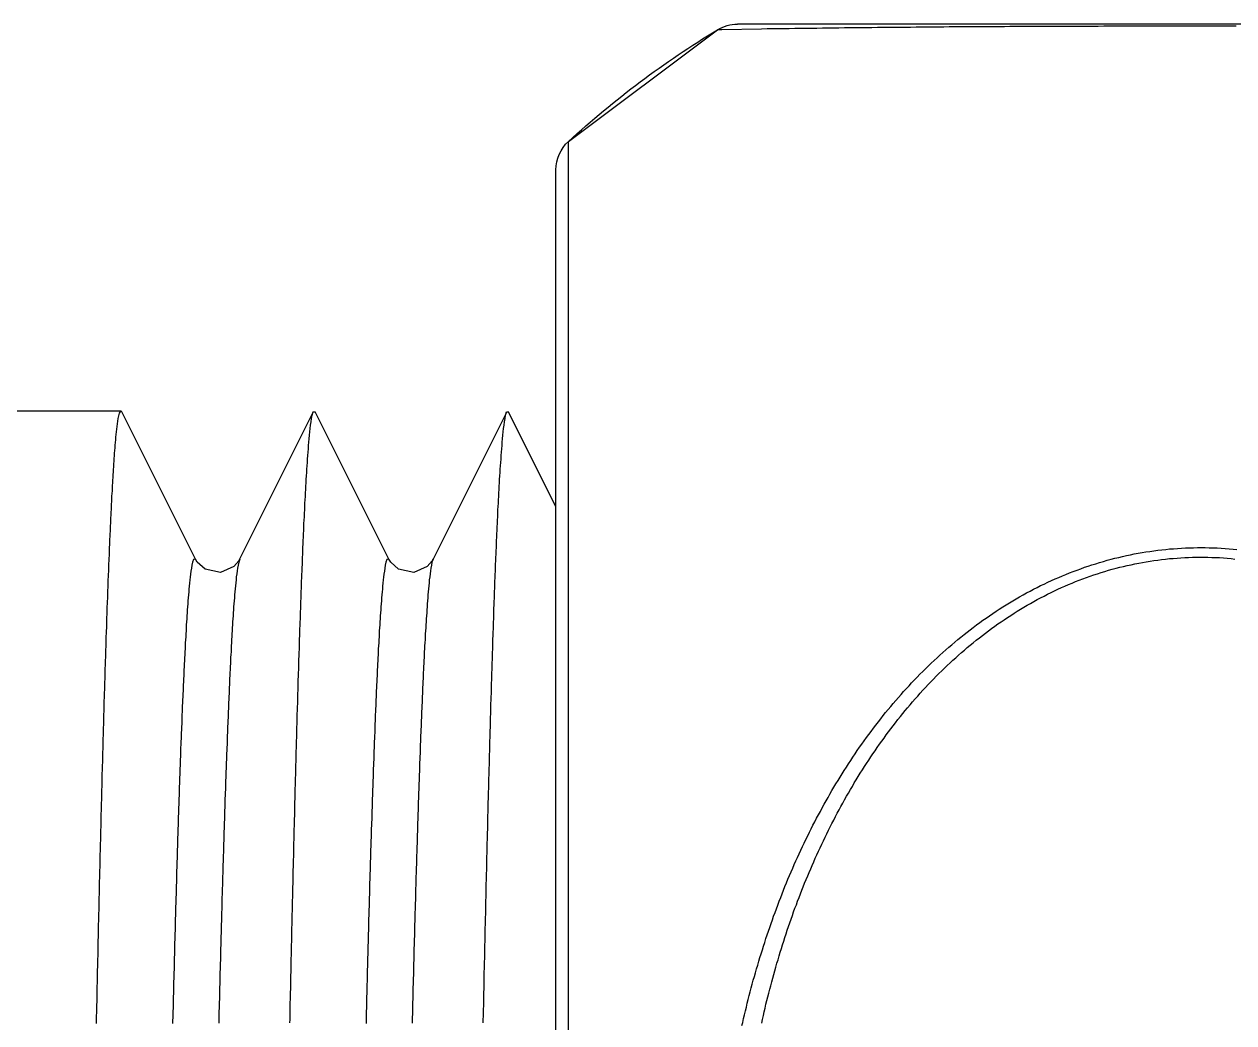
# Model space of a CAD drawing. Header units: millimetres. Extents: x 0 to 3800, y -67 to 2530.
# Drawn here: x 2282.29 to 2291.92, y 977.77 to 985.72 of the extents above; entities that cross this region are included whole.
import ezdxf

# ---------------------------------------------------------------- set-up
doc = ezdxf.new("R2010")
doc.units = ezdxf.units.MM
doc.layers.add('내부선 및 부속', color=4, linetype='Continuous')

msp = doc.modelspace()

# ---------------------------------------------------------------- linework, layer by layer
at = {"layer": '내부선 및 부속', "linetype": 'Continuous'}
for p, q in [((2288.1634, 985.6839), (2287.847, 985.6789)), ((2295.3453, 985.7226), (2287.9712, 985.7226)), ((2286.6252, 984.7893), (2287.8121, 985.6783)), ((2287.847, 985.6789), (2287.8121, 985.6783)), ((2286.6252, 947.6471), (2286.6252, 984.7893)), ((2286.5255, 947.874), (2286.5255, 984.5624)), ((2248.8794, 982.643), (2283.0609, 982.643)), ((2283.0609, 982.643), (2283.0682, 982.6357)), ((2283.655, 981.4625), (2283.0682, 982.6357)), ((2284.5934, 982.6357), (2284.0066, 981.4625)), ((2284.5934, 982.6357), (2284.608, 982.6357)), ((2285.1949, 981.4625), (2284.608, 982.6357)), ((2286.1332, 982.6357), (2285.5464, 981.4625)), ((2286.1332, 982.6357), (2286.1479, 982.6357)), ((2286.5255, 981.8807), (2286.1479, 982.6357))]:
    msp.add_line(p, q, dxfattribs=at)
at = {"layer": '내부선 및 부속', "linetype": 'Continuous', "flags": 128}
for points in [[(2287.8121, 985.6783, -0.136614), (2287.9712, 985.7226)], [(2286.6252, 984.7893, -0.049937), (2287.8121, 985.6783)], [(2286.5255, 984.5624, -0.21004), (2286.6252, 984.7893)]]:
    msp.add_lwpolyline(points, format="xyb", dxfattribs=at)
for points in [[(2291.942, 985.7065), (2291.898, 985.7065), (2291.854, 985.7065), (2291.81, 985.7065), (2291.767, 985.7065), (2291.723, 985.7065), (2291.679, 985.7065), (2291.635, 985.7065), (2291.591, 985.7065), (2291.547, 985.7065), (2291.503, 985.7065), (2291.459, 985.7065), (2291.415, 985.7065), (2291.371, 985.7065), (2291.327, 985.7065), (2291.283, 985.7065), (2291.239, 985.7065), (2291.195, 985.7065), (2291.151, 985.7065), (2291.107, 985.7065), (2291.063, 985.7065), (2291.02, 985.7065), (2290.976, 985.7065), (2290.932, 985.7065), (2290.888, 985.7065), (2290.844, 985.7055), (2290.8, 985.7055), (2290.756, 985.7055), (2290.756, 985.7055), (2290.712, 985.7055), (2290.668, 985.7055), (2290.624, 985.7055), (2290.58, 985.7055), (2290.536, 985.7045), (2290.492, 985.7045), (2290.448, 985.7045), (2290.404, 985.7045), (2290.36, 985.7045), (2290.316, 985.7045), (2290.273, 985.7035), (2290.229, 985.7035), (2290.185, 985.7035), (2290.141, 985.7035), (2290.097, 985.7025), (2290.053, 985.7025), (2290.009, 985.7025), (2289.965, 985.7025), (2289.921, 985.7015), (2289.877, 985.7015), (2289.833, 985.7015), (2289.789, 985.7015), (2289.745, 985.7005), (2289.701, 985.7005), (2289.657, 985.7005), (2289.613, 985.6995), (2289.569, 985.6995), (2289.526, 985.6995), (2289.482, 985.6985), (2289.438, 985.6985), (2289.394, 985.6985), (2289.35, 985.6975), (2289.306, 985.6975), (2289.262, 985.6965), (2289.218, 985.6965), (2289.174, 985.6965), (2289.13, 985.6955), (2289.086, 985.6955), (2289.042, 985.6945), (2288.998, 985.6945), (2288.954, 985.6935), (2288.91, 985.6935), (2288.866, 985.6925), (2288.823, 985.6925), (2288.779, 985.6915), (2288.735, 985.6915), (2288.691, 985.6905), (2288.647, 985.6905), (2288.603, 985.6895), (2288.559, 985.6895), (2288.515, 985.6885), (2288.471, 985.6885), (2288.427, 985.6875), (2288.383, 985.6865), (2288.339, 985.6865), (2288.295, 985.6855), (2288.251, 985.6855), (2288.207, 985.6845), (2288.163, 985.6835), (2288.163, 985.6835)], [(2282.867, 977.7665), (2282.868, 977.7875), (2282.868, 977.8095), (2282.868, 977.8305), (2282.869, 977.8525), (2282.869, 977.8735), (2282.87, 977.8955), (2282.87, 977.9165), (2282.871, 977.9375), (2282.871, 977.9595), (2282.872, 977.9805), (2282.872, 978.0025), (2282.873, 978.0235), (2282.873, 978.0445), (2282.873, 978.0665), (2282.874, 978.0875), (2282.874, 978.1095), (2282.875, 978.1305), (2282.875, 978.1525), (2282.876, 978.1735), (2282.876, 978.1945), (2282.877, 978.2165), (2282.877, 978.2375), (2282.878, 978.2595), (2282.878, 978.2805), (2282.879, 978.3025), (2282.879, 978.3235), (2282.88, 978.3445), (2282.88, 978.3665), (2282.88, 978.3875), (2282.881, 978.4095), (2282.881, 978.4305), (2282.882, 978.4525), (2282.882, 978.4735), (2282.883, 978.4945), (2282.883, 978.5165), (2282.884, 978.5375), (2282.884, 978.5595), (2282.885, 978.5805), (2282.885, 978.6015), (2282.886, 978.6235), (2282.886, 978.6445), (2282.887, 978.6665), (2282.887, 978.6875), (2282.888, 978.7095), (2282.888, 978.7305), (2282.889, 978.7515), (2282.889, 978.7735), (2282.89, 978.7945), (2282.89, 978.8165), (2282.891, 978.8375), (2282.891, 978.8595), (2282.892, 978.8805), (2282.892, 978.9015), (2282.893, 978.9235), (2282.893, 978.9445), (2282.894, 978.9665), (2282.894, 978.9875), (2282.895, 979.0085), (2282.895, 979.0305), (2282.896, 979.0515), (2282.896, 979.0735), (2282.896, 979.0735), (2282.897, 979.0945), (2282.897, 979.1165), (2282.898, 979.1375), (2282.898, 979.1585), (2282.899, 979.1805), (2282.899, 979.2015), (2282.9, 979.2235), (2282.9, 979.2445), (2282.901, 979.2665), (2282.901, 979.2875), (2282.902, 979.3085), (2282.903, 979.3305), (2282.903, 979.3515), (2282.904, 979.3735), (2282.904, 979.3945), (2282.905, 979.4165), (2282.905, 979.4375), (2282.906, 979.4585), (2282.906, 979.4805), (2282.907, 979.5015), (2282.907, 979.5235), (2282.908, 979.5445), (2282.908, 979.5655), (2282.909, 979.5875), (2282.91, 979.6085), (2282.91, 979.6305), (2282.911, 979.6515), (2282.911, 979.6735), (2282.912, 979.6945), (2282.912, 979.7155), (2282.913, 979.7375), (2282.913, 979.7585), (2282.914, 979.7805), (2282.915, 979.8015), (2282.915, 979.8235), (2282.916, 979.8445), (2282.916, 979.8655), (2282.917, 979.8875), (2282.917, 979.9085), (2282.918, 979.9305), (2282.919, 979.9515), (2282.919, 979.9725), (2282.92, 979.9945), (2282.92, 980.0155), (2282.921, 980.0375), (2282.922, 980.0585), (2282.922, 980.0805), (2282.923, 980.1015), (2282.923, 980.1225), (2282.924, 980.1445), (2282.925, 980.1655), (2282.925, 980.1875), (2282.926, 980.2085), (2282.926, 980.2305), (2282.927, 980.2515), (2282.928, 980.2725), (2282.928, 980.2945), (2282.929, 980.3155), (2282.929, 980.3375), (2282.93, 980.3585), (2282.931, 980.3795), (2282.931, 980.4015), (2282.932, 980.4225), (2282.933, 980.4445), (2282.933, 980.4655), (2282.934, 980.4875), (2282.935, 980.5085), (2282.935, 980.5295), (2282.936, 980.5515), (2282.937, 980.5725), (2282.937, 980.5945), (2282.938, 980.6155), (2282.939, 980.6365), (2282.939, 980.6585), (2282.94, 980.6795), (2282.941, 980.7015), (2282.941, 980.7225), (2282.942, 980.7445), (2282.943, 980.7655), (2282.943, 980.7865), (2282.944, 980.8085), (2282.945, 980.8295), (2282.945, 980.8515), (2282.946, 980.8725), (2282.947, 980.8935), (2282.948, 980.9155), (2282.948, 980.9365), (2282.949, 980.9585), (2282.95, 980.9795), (2282.95, 981.0015), (2282.951, 981.0225), (2282.952, 981.0435), (2282.953, 981.0655), (2282.953, 981.0865), (2282.954, 981.1085), (2282.955, 981.1295), (2282.956, 981.1505), (2282.956, 981.1725), (2282.957, 981.1935), (2282.958, 981.2155), (2282.958, 981.2155), (2282.959, 981.2365), (2282.96, 981.2585), (2282.96, 981.2795), (2282.961, 981.3005), (2282.962, 981.3225), (2282.963, 981.3435), (2282.964, 981.3655), (2282.964, 981.3865), (2282.965, 981.4075), (2282.966, 981.4295), (2282.967, 981.4505), (2282.968, 981.4725), (2282.969, 981.4935), (2282.97, 981.5145), (2282.97, 981.5365), (2282.971, 981.5575), (2282.972, 981.5795), (2282.973, 981.6005), (2282.974, 981.6225), (2282.975, 981.6435), (2282.976, 981.6645), (2282.977, 981.6865), (2282.978, 981.7075), (2282.979, 981.7295), (2282.98, 981.7505), (2282.981, 981.7715), (2282.982, 981.7935), (2282.983, 981.8145), (2282.984, 981.8365), (2282.985, 981.8575), (2282.986, 981.8785), (2282.987, 981.9005), (2282.988, 981.9215), (2282.989, 981.9435), (2282.99, 981.9645), (2282.991, 981.9855), (2282.993, 982.0075), (2282.994, 982.0285), (2282.995, 982.0505), (2282.996, 982.0715), (2282.997, 982.0925), (2282.999, 982.1145), (2283, 982.1355), (2283.001, 982.1575), (2283.003, 982.1785), (2283.004, 982.1995), (2283.005, 982.2215), (2283.007, 982.2425), (2283.008, 982.2635), (2283.01, 982.2855), (2283.011, 982.3065), (2283.013, 982.3285), (2283.015, 982.3495), (2283.016, 982.3705), (2283.018, 982.3925), (2283.02, 982.4135), (2283.022, 982.4345), (2283.024, 982.4565), (2283.026, 982.4775), (2283.028, 982.4985), (2283.031, 982.5205), (2283.034, 982.5415), (2283.037, 982.5625), (2283.04, 982.5835), (2283.044, 982.6045), (2283.05, 982.6255), (2283.061, 982.6425), (2283.061, 982.6425)], [(2284.407, 977.7705), (2284.408, 977.7975), (2284.408, 977.8245), (2284.409, 977.8525), (2284.409, 977.8795), (2284.41, 977.9065), (2284.41, 977.9335), (2284.411, 977.9605), (2284.412, 977.9875), (2284.412, 978.0145), (2284.413, 978.0415), (2284.413, 978.0685), (2284.414, 978.0955), (2284.414, 978.1225), (2284.415, 978.1495), (2284.416, 978.1765), (2284.416, 978.2035), (2284.417, 978.2305), (2284.417, 978.2575), (2284.418, 978.2845), (2284.419, 978.3115), (2284.419, 978.3395), (2284.42, 978.3665), (2284.42, 978.3935), (2284.421, 978.4205), (2284.422, 978.4475), (2284.422, 978.4745), (2284.423, 978.5015), (2284.423, 978.5285), (2284.424, 978.5555), (2284.425, 978.5825), (2284.425, 978.6095), (2284.426, 978.6365), (2284.427, 978.6635), (2284.427, 978.6905), (2284.428, 978.7175), (2284.428, 978.7445), (2284.429, 978.7715), (2284.43, 978.7985), (2284.43, 978.8255), (2284.431, 978.8525), (2284.432, 978.8805), (2284.432, 978.9075), (2284.433, 978.9345), (2284.433, 978.9615), (2284.434, 978.9885), (2284.435, 979.0155), (2284.435, 979.0425), (2284.436, 979.0695), (2284.437, 979.0965), (2284.437, 979.1235), (2284.438, 979.1505), (2284.439, 979.1775), (2284.439, 979.2045), (2284.44, 979.2315), (2284.441, 979.2585), (2284.441, 979.2855), (2284.442, 979.3125), (2284.443, 979.3395), (2284.443, 979.3665), (2284.444, 979.3945), (2284.445, 979.4215), (2284.445, 979.4485), (2284.446, 979.4755), (2284.447, 979.5025), (2284.447, 979.5295), (2284.448, 979.5565), (2284.449, 979.5835), (2284.449, 979.6105), (2284.45, 979.6375), (2284.451, 979.6645), (2284.452, 979.6915), (2284.452, 979.7185), (2284.453, 979.7455), (2284.453, 979.7455), (2284.454, 979.7725), (2284.454, 979.7995), (2284.455, 979.8265), (2284.456, 979.8535), (2284.457, 979.8805), (2284.457, 979.9075), (2284.458, 979.9355), (2284.459, 979.9625), (2284.459, 979.9895), (2284.46, 980.0165), (2284.461, 980.0435), (2284.462, 980.0705), (2284.462, 980.0975), (2284.463, 980.1245), (2284.464, 980.1515), (2284.465, 980.1785), (2284.466, 980.2055), (2284.466, 980.2325), (2284.467, 980.2595), (2284.468, 980.2865), (2284.469, 980.3135), (2284.469, 980.3405), (2284.47, 980.3675), (2284.471, 980.3945), (2284.472, 980.4215), (2284.473, 980.4485), (2284.473, 980.4755), (2284.474, 980.5035), (2284.475, 980.5305), (2284.476, 980.5575), (2284.477, 980.5845), (2284.478, 980.6115), (2284.478, 980.6385), (2284.479, 980.6655), (2284.48, 980.6925), (2284.481, 980.7195), (2284.482, 980.7465), (2284.483, 980.7735), (2284.484, 980.8005), (2284.484, 980.8275), (2284.485, 980.8545), (2284.486, 980.8815), (2284.487, 980.9085), (2284.488, 980.9355), (2284.489, 980.9625), (2284.49, 980.9895), (2284.491, 981.0165), (2284.492, 981.0435), (2284.493, 981.0705), (2284.494, 981.0985), (2284.495, 981.1255), (2284.496, 981.1525), (2284.497, 981.1795), (2284.497, 981.2065), (2284.498, 981.2335), (2284.499, 981.2605), (2284.5, 981.2875), (2284.501, 981.3145), (2284.503, 981.3415), (2284.504, 981.3685), (2284.505, 981.3955), (2284.506, 981.4225), (2284.507, 981.4495), (2284.508, 981.4765), (2284.509, 981.5035), (2284.51, 981.5305), (2284.511, 981.5575), (2284.512, 981.5845), (2284.513, 981.6115), (2284.515, 981.6385), (2284.516, 981.6655), (2284.517, 981.6925), (2284.518, 981.7195), (2284.519, 981.7465), (2284.521, 981.7735), (2284.522, 981.8005), (2284.523, 981.8285), (2284.525, 981.8555), (2284.526, 981.8825), (2284.527, 981.9095), (2284.529, 981.9365), (2284.53, 981.9635), (2284.531, 981.9905), (2284.533, 982.0175), (2284.534, 982.0445), (2284.536, 982.0715), (2284.537, 982.0985), (2284.539, 982.1255), (2284.541, 982.1525), (2284.542, 982.1795), (2284.544, 982.2065), (2284.546, 982.2335), (2284.548, 982.2605), (2284.55, 982.2875), (2284.552, 982.3145), (2284.554, 982.3415), (2284.556, 982.3685), (2284.558, 982.3955), (2284.56, 982.4225), (2284.563, 982.4495), (2284.563, 982.4495), (2284.566, 982.4765), (2284.569, 982.5025), (2284.572, 982.5295), (2284.576, 982.5565), (2284.58, 982.5835), (2284.585, 982.6105), (2284.593, 982.6355), (2284.593, 982.6355)], [(2285.947, 977.7705), (2285.947, 977.7975), (2285.948, 977.8255), (2285.949, 977.8525), (2285.949, 977.8795), (2285.95, 977.9065), (2285.95, 977.9335), (2285.951, 977.9605), (2285.951, 977.9875), (2285.952, 978.0145), (2285.953, 978.0415), (2285.953, 978.0685), (2285.954, 978.0955), (2285.954, 978.1225), (2285.955, 978.1495), (2285.955, 978.1765), (2285.956, 978.2035), (2285.957, 978.2305), (2285.957, 978.2575), (2285.958, 978.2845), (2285.958, 978.3115), (2285.959, 978.3395), (2285.96, 978.3665), (2285.96, 978.3935), (2285.961, 978.4205), (2285.961, 978.4475), (2285.962, 978.4745), (2285.963, 978.5015), (2285.963, 978.5285), (2285.964, 978.5555), (2285.964, 978.5825), (2285.965, 978.6095), (2285.966, 978.6365), (2285.966, 978.6635), (2285.967, 978.6905), (2285.968, 978.7175), (2285.968, 978.7445), (2285.969, 978.7715), (2285.969, 978.7985), (2285.97, 978.8255), (2285.971, 978.8525), (2285.971, 978.8805), (2285.972, 978.9075), (2285.973, 978.9345), (2285.973, 978.9615), (2285.974, 978.9885), (2285.975, 979.0155), (2285.975, 979.0425), (2285.976, 979.0695), (2285.976, 979.0965), (2285.977, 979.1235), (2285.978, 979.1505), (2285.978, 979.1775), (2285.979, 979.2045), (2285.98, 979.2315), (2285.98, 979.2585), (2285.981, 979.2855), (2285.982, 979.3125), (2285.982, 979.3395), (2285.983, 979.3665), (2285.984, 979.3945), (2285.984, 979.4215), (2285.985, 979.4485), (2285.986, 979.4755), (2285.986, 979.5025), (2285.987, 979.5295), (2285.988, 979.5565), (2285.989, 979.5835), (2285.989, 979.6105), (2285.99, 979.6375), (2285.991, 979.6645), (2285.991, 979.6915), (2285.992, 979.7185), (2285.993, 979.7455), (2285.993, 979.7455), (2285.993, 979.7725), (2285.994, 979.7995), (2285.995, 979.8265), (2285.996, 979.8535), (2285.996, 979.8805), (2285.997, 979.9075), (2285.998, 979.9355), (2285.999, 979.9625), (2285.999, 979.9895), (2286, 980.0165), (2286.001, 980.0435), (2286.002, 980.0705), (2286.002, 980.0975), (2286.003, 980.1245), (2286.004, 980.1515), (2286.005, 980.1785), (2286.005, 980.2055), (2286.006, 980.2325), (2286.007, 980.2595), (2286.008, 980.2865), (2286.008, 980.3135), (2286.009, 980.3405), (2286.01, 980.3675), (2286.011, 980.3945), (2286.012, 980.4215), (2286.012, 980.4485), (2286.013, 980.4755), (2286.014, 980.5035), (2286.015, 980.5305), (2286.016, 980.5575), (2286.017, 980.5845), (2286.017, 980.6115), (2286.018, 980.6385), (2286.019, 980.6655), (2286.02, 980.6925), (2286.021, 980.7195), (2286.022, 980.7465), (2286.023, 980.7735), (2286.023, 980.8005), (2286.024, 980.8275), (2286.025, 980.8545), (2286.026, 980.8815), (2286.027, 980.9085), (2286.028, 980.9355), (2286.029, 980.9625), (2286.03, 980.9895), (2286.031, 981.0165), (2286.032, 981.0435), (2286.032, 981.0705), (2286.033, 981.0985), (2286.034, 981.1255), (2286.035, 981.1525), (2286.036, 981.1795), (2286.037, 981.2065), (2286.038, 981.2335), (2286.039, 981.2605), (2286.04, 981.2875), (2286.041, 981.3145), (2286.042, 981.3415), (2286.043, 981.3685), (2286.044, 981.3955), (2286.045, 981.4225), (2286.047, 981.4495), (2286.048, 981.4765), (2286.049, 981.5035), (2286.05, 981.5305), (2286.051, 981.5575), (2286.052, 981.5845), (2286.053, 981.6115), (2286.054, 981.6385), (2286.056, 981.6655), (2286.057, 981.6925), (2286.058, 981.7195), (2286.059, 981.7465), (2286.06, 981.7735), (2286.062, 981.8005), (2286.063, 981.8285), (2286.064, 981.8555), (2286.066, 981.8825), (2286.067, 981.9095), (2286.068, 981.9365), (2286.07, 981.9635), (2286.071, 981.9905), (2286.073, 982.0175), (2286.074, 982.0445), (2286.076, 982.0715), (2286.077, 982.0985), (2286.079, 982.1255), (2286.081, 982.1525), (2286.082, 982.1795), (2286.084, 982.2065), (2286.086, 982.2335), (2286.088, 982.2605), (2286.09, 982.2875), (2286.091, 982.3145), (2286.094, 982.3415), (2286.096, 982.3685), (2286.098, 982.3955), (2286.1, 982.4225), (2286.103, 982.4495), (2286.103, 982.4495), (2286.106, 982.4765), (2286.109, 982.5025), (2286.112, 982.5295), (2286.116, 982.5565), (2286.12, 982.5835), (2286.125, 982.6105), (2286.133, 982.6355), (2286.133, 982.6355)], [(2288.013, 977.7745), (2288.02, 977.8055), (2288.027, 977.8355), (2288.034, 977.8665), (2288.042, 977.8965), (2288.049, 977.9275), (2288.057, 977.9575), (2288.065, 977.9885), (2288.073, 978.0185), (2288.081, 978.0495), (2288.089, 978.0795), (2288.097, 978.1105), (2288.106, 978.1405), (2288.114, 978.1705), (2288.123, 978.2015), (2288.132, 978.2315), (2288.141, 978.2615), (2288.15, 978.2915), (2288.159, 978.3215), (2288.169, 978.3525), (2288.178, 978.3825), (2288.188, 978.4125), (2288.198, 978.4425), (2288.208, 978.4725), (2288.218, 978.5025), (2288.228, 978.5315), (2288.238, 978.5615), (2288.249, 978.5915), (2288.259, 978.6215), (2288.27, 978.6505), (2288.281, 978.6805), (2288.292, 978.7095), (2288.303, 978.7395), (2288.315, 978.7685), (2288.326, 978.7985), (2288.338, 978.8275), (2288.349, 978.8565), (2288.361, 978.8865), (2288.373, 978.9155), (2288.386, 978.9445), (2288.398, 978.9735), (2288.411, 979.0025), (2288.423, 979.0315), (2288.436, 979.0605), (2288.449, 979.0885), (2288.462, 979.1175), (2288.475, 979.1465), (2288.489, 979.1745), (2288.502, 979.2035), (2288.516, 979.2315), (2288.53, 979.2595), (2288.544, 979.2885), (2288.558, 979.3165), (2288.572, 979.3445), (2288.586, 979.3725), (2288.601, 979.4005), (2288.616, 979.4285), (2288.631, 979.4555), (2288.646, 979.4835), (2288.661, 979.5115), (2288.676, 979.5385), (2288.692, 979.5665), (2288.707, 979.5935), (2288.723, 979.6205), (2288.739, 979.6475), (2288.755, 979.6745), (2288.772, 979.7015), (2288.788, 979.7285), (2288.805, 979.7555), (2288.821, 979.7815), (2288.838, 979.8085), (2288.855, 979.8345), (2288.873, 979.8615), (2288.89, 979.8875), (2288.908, 979.9135), (2288.925, 979.9395), (2288.943, 979.9655), (2288.961, 979.9905), (2288.98, 980.0165), (2288.998, 980.0425), (2289.017, 980.0675), (2289.035, 980.0925), (2289.054, 980.1175), (2289.073, 980.1425), (2289.093, 980.1675), (2289.112, 980.1925), (2289.132, 980.2175), (2289.151, 980.2415), (2289.171, 980.2665), (2289.191, 980.2905), (2289.212, 980.3145), (2289.232, 980.3385), (2289.253, 980.3625), (2289.274, 980.3855), (2289.294, 980.4095), (2289.316, 980.4325), (2289.337, 980.4555), (2289.358, 980.4785), (2289.38, 980.5015), (2289.402, 980.5245), (2289.424, 980.5465), (2289.424, 980.5465), (2289.446, 980.5695), (2289.468, 980.5915), (2289.491, 980.6135), (2289.514, 980.6355), (2289.537, 980.6565), (2289.56, 980.6785), (2289.583, 980.6995), (2289.606, 980.7205), (2289.63, 980.7415), (2289.653, 980.7625), (2289.677, 980.7825), (2289.701, 980.8035), (2289.726, 980.8235), (2289.75, 980.8435), (2289.775, 980.8635), (2289.799, 980.8825), (2289.824, 980.9015), (2289.849, 980.9205), (2289.875, 980.9395), (2289.9, 980.9585), (2289.926, 980.9765), (2289.952, 980.9945), (2289.977, 981.0125), (2290.004, 981.0305), (2290.03, 981.0485), (2290.056, 981.0655), (2290.083, 981.0825), (2290.11, 981.0995), (2290.137, 981.1155), (2290.164, 981.1315), (2290.191, 981.1475), (2290.218, 981.1635), (2290.246, 981.1785), (2290.273, 981.1945), (2290.301, 981.2095), (2290.329, 981.2235), (2290.357, 981.2385), (2290.385, 981.2525), (2290.414, 981.2655), (2290.442, 981.2795), (2290.471, 981.2925), (2290.5, 981.3055), (2290.529, 981.3185), (2290.558, 981.3305), (2290.587, 981.3425), (2290.616, 981.3545), (2290.645, 981.3655), (2290.675, 981.3765), (2290.705, 981.3875), (2290.734, 981.3985), (2290.764, 981.4085), (2290.794, 981.4185), (2290.824, 981.4275), (2290.855, 981.4365), (2290.885, 981.4455), (2290.915, 981.4545), (2290.946, 981.4625), (2290.977, 981.4705), (2291.007, 981.4775), (2291.038, 981.4845), (2291.069, 981.4915), (2291.1, 981.4985), (2291.131, 981.5045), (2291.162, 981.5105), (2291.193, 981.5155), (2291.224, 981.5205), (2291.255, 981.5255), (2291.287, 981.5295), (2291.318, 981.5345), (2291.349, 981.5375), (2291.381, 981.5415), (2291.412, 981.5445), (2291.444, 981.5465), (2291.475, 981.5495), (2291.507, 981.5515), (2291.538, 981.5525), (2291.57, 981.5535), (2291.602, 981.5545), (2291.633, 981.5555), (2291.665, 981.5555), (2291.696, 981.5555), (2291.728, 981.5545), (2291.759, 981.5535), (2291.791, 981.5525), (2291.823, 981.5505), (2291.854, 981.5485), (2291.886, 981.5465), (2291.917, 981.5435), (2291.948, 981.5405)], [(2283.655, 981.4625), (2283.638, 981.4615), (2283.631, 981.4385), (2283.626, 981.4155), (2283.622, 981.3915), (2283.619, 981.3685), (2283.616, 981.3445), (2283.613, 981.3205), (2283.61, 981.2975), (2283.608, 981.2735), (2283.605, 981.2495), (2283.603, 981.2255), (2283.601, 981.2025), (2283.599, 981.1785), (2283.597, 981.1545), (2283.595, 981.1305), (2283.594, 981.1065), (2283.592, 981.0835), (2283.59, 981.0595), (2283.589, 981.0355), (2283.587, 981.0115), (2283.585, 980.9875), (2283.584, 980.9645), (2283.582, 980.9405), (2283.581, 980.9165), (2283.58, 980.8925), (2283.578, 980.8685), (2283.577, 980.8445), (2283.575, 980.8215), (2283.574, 980.7975), (2283.573, 980.7735), (2283.572, 980.7495), (2283.57, 980.7255), (2283.569, 980.7015), (2283.568, 980.6785), (2283.567, 980.6545), (2283.565, 980.6305), (2283.564, 980.6065), (2283.563, 980.5825), (2283.562, 980.5585), (2283.561, 980.5355), (2283.56, 980.5115), (2283.559, 980.4875), (2283.558, 980.4635), (2283.557, 980.4395), (2283.556, 980.4155), (2283.554, 980.3915), (2283.553, 980.3685), (2283.552, 980.3445), (2283.551, 980.3205), (2283.55, 980.2965), (2283.549, 980.2725), (2283.548, 980.2485), (2283.547, 980.2255), (2283.547, 980.2015), (2283.546, 980.1775), (2283.545, 980.1535), (2283.544, 980.1295), (2283.543, 980.1055), (2283.542, 980.0815), (2283.541, 980.0585), (2283.54, 980.0345), (2283.539, 980.0105), (2283.538, 979.9865), (2283.537, 979.9625), (2283.536, 979.9385), (2283.536, 979.9145), (2283.535, 979.8915), (2283.534, 979.8675), (2283.533, 979.8435), (2283.532, 979.8195), (2283.531, 979.7955), (2283.53, 979.7715), (2283.53, 979.7485), (2283.529, 979.7245), (2283.528, 979.7005), (2283.527, 979.6765), (2283.526, 979.6525), (2283.526, 979.6285), (2283.525, 979.6045), (2283.524, 979.5815), (2283.523, 979.5575), (2283.522, 979.5335), (2283.522, 979.5095), (2283.521, 979.4855), (2283.52, 979.4615), (2283.519, 979.4375), (2283.518, 979.4145), (2283.518, 979.3905), (2283.517, 979.3665), (2283.516, 979.3425), (2283.515, 979.3185), (2283.515, 979.2945), (2283.514, 979.2705), (2283.513, 979.2475), (2283.512, 979.2235), (2283.512, 979.1995), (2283.511, 979.1755), (2283.51, 979.1515), (2283.51, 979.1275), (2283.509, 979.1035), (2283.509, 979.1035), (2283.508, 979.0805), (2283.507, 979.0565), (2283.507, 979.0325), (2283.506, 979.0085), (2283.505, 978.9845), (2283.505, 978.9605), (2283.504, 978.9365), (2283.503, 978.9135), (2283.503, 978.8895), (2283.502, 978.8655), (2283.501, 978.8415), (2283.5, 978.8175), (2283.5, 978.7935), (2283.499, 978.7695), (2283.498, 978.7465), (2283.498, 978.7225), (2283.497, 978.6985), (2283.496, 978.6745), (2283.496, 978.6505), (2283.495, 978.6265), (2283.494, 978.6025), (2283.494, 978.5795), (2283.493, 978.5555), (2283.493, 978.5315), (2283.492, 978.5075), (2283.491, 978.4835), (2283.491, 978.4595), (2283.49, 978.4355), (2283.489, 978.4125), (2283.489, 978.3885), (2283.488, 978.3645), (2283.487, 978.3405), (2283.487, 978.3165), (2283.486, 978.2925), (2283.486, 978.2685), (2283.485, 978.2445), (2283.484, 978.2215), (2283.484, 978.1975), (2283.483, 978.1735), (2283.482, 978.1495), (2283.482, 978.1255), (2283.481, 978.1015), (2283.481, 978.0775), (2283.48, 978.0545), (2283.479, 978.0305), (2283.479, 978.0065), (2283.478, 977.9825), (2283.478, 977.9585), (2283.477, 977.9345), (2283.476, 977.9105), (2283.476, 977.8875), (2283.475, 977.8635), (2283.475, 977.8395), (2283.474, 977.8155), (2283.473, 977.7915), (2283.473, 977.7675)], [(2284.0066, 981.4627), (2283.9998, 981.4505), (2283.9594, 981.4046), (2283.8551, 981.3585), (2283.7327, 981.3836), (2283.6696, 981.439), (2283.6551, 981.4625)], [(2284.007, 981.4625), (2283.999, 981.4405), (2283.994, 981.4165), (2283.99, 981.3925), (2283.986, 981.3695), (2283.983, 981.3455), (2283.98, 981.3225), (2283.978, 981.2985), (2283.975, 981.2745), (2283.973, 981.2505), (2283.971, 981.2275), (2283.969, 981.2035), (2283.967, 981.1795), (2283.965, 981.1555), (2283.963, 981.1315), (2283.961, 981.1085), (2283.959, 981.0845), (2283.958, 981.0605), (2283.956, 981.0365), (2283.954, 981.0125), (2283.953, 980.9895), (2283.951, 980.9655), (2283.95, 980.9415), (2283.948, 980.9175), (2283.947, 980.8935), (2283.945, 980.8695), (2283.944, 980.8465), (2283.943, 980.8225), (2283.941, 980.7985), (2283.94, 980.7745), (2283.939, 980.7505), (2283.938, 980.7265), (2283.936, 980.7035), (2283.935, 980.6795), (2283.934, 980.6555), (2283.933, 980.6315), (2283.932, 980.6075), (2283.931, 980.5835), (2283.929, 980.5605), (2283.928, 980.5365), (2283.927, 980.5125), (2283.926, 980.4885), (2283.925, 980.4645), (2283.924, 980.4405), (2283.923, 980.4175), (2283.922, 980.3935), (2283.921, 980.3695), (2283.92, 980.3455), (2283.919, 980.3215), (2283.918, 980.2975), (2283.917, 980.2735), (2283.916, 980.2505), (2283.915, 980.2265), (2283.914, 980.2025), (2283.913, 980.1785), (2283.912, 980.1545), (2283.911, 980.1305), (2283.91, 980.1065), (2283.909, 980.0835), (2283.908, 980.0595), (2283.907, 980.0355), (2283.906, 980.0115), (2283.906, 979.9875), (2283.905, 979.9635), (2283.904, 979.9405), (2283.903, 979.9165), (2283.902, 979.8925), (2283.901, 979.8685), (2283.9, 979.8445), (2283.899, 979.8205), (2283.899, 979.7965), (2283.898, 979.7735), (2283.897, 979.7495), (2283.896, 979.7255), (2283.895, 979.7015), (2283.894, 979.6775), (2283.894, 979.6535), (2283.893, 979.6295), (2283.892, 979.6065), (2283.891, 979.5825), (2283.89, 979.5585), (2283.89, 979.5345), (2283.889, 979.5105), (2283.888, 979.4865), (2283.887, 979.4625), (2283.887, 979.4395), (2283.886, 979.4155), (2283.885, 979.3915), (2283.884, 979.3675), (2283.884, 979.3435), (2283.883, 979.3195), (2283.882, 979.2955), (2283.881, 979.2725), (2283.881, 979.2485), (2283.88, 979.2245), (2283.879, 979.2005), (2283.878, 979.1765), (2283.878, 979.1525), (2283.877, 979.1285), (2283.876, 979.1055), (2283.875, 979.0815), (2283.875, 979.0815), (2283.875, 979.0575), (2283.874, 979.0335), (2283.873, 979.0095), (2283.873, 978.9855), (2283.872, 978.9615), (2283.871, 978.9385), (2283.871, 978.9145), (2283.87, 978.8905), (2283.869, 978.8665), (2283.868, 978.8425), (2283.868, 978.8185), (2283.867, 978.7945), (2283.866, 978.7715), (2283.866, 978.7475), (2283.865, 978.7235), (2283.864, 978.6995), (2283.864, 978.6755), (2283.863, 978.6515), (2283.862, 978.6275), (2283.862, 978.6045), (2283.861, 978.5805), (2283.86, 978.5565), (2283.86, 978.5325), (2283.859, 978.5085), (2283.859, 978.4845), (2283.858, 978.4605), (2283.857, 978.4375), (2283.857, 978.4135), (2283.856, 978.3895), (2283.855, 978.3655), (2283.855, 978.3415), (2283.854, 978.3175), (2283.853, 978.2935), (2283.853, 978.2705), (2283.852, 978.2465), (2283.852, 978.2225), (2283.851, 978.1985), (2283.85, 978.1745), (2283.85, 978.1505), (2283.849, 978.1265), (2283.848, 978.1035), (2283.848, 978.0795), (2283.847, 978.0555), (2283.847, 978.0315), (2283.846, 978.0075), (2283.845, 977.9835), (2283.845, 977.9595), (2283.844, 977.9365), (2283.844, 977.9125), (2283.843, 977.8885), (2283.842, 977.8645), (2283.842, 977.8405), (2283.841, 977.8165), (2283.841, 977.7925), (2283.84, 977.7695)], [(2285.195, 981.4625), (2285.178, 981.4615), (2285.171, 981.4385), (2285.166, 981.4155), (2285.162, 981.3915), (2285.159, 981.3685), (2285.156, 981.3445), (2285.153, 981.3205), (2285.15, 981.2975), (2285.148, 981.2735), (2285.145, 981.2495), (2285.143, 981.2255), (2285.141, 981.2025), (2285.139, 981.1785), (2285.137, 981.1545), (2285.135, 981.1305), (2285.133, 981.1065), (2285.132, 981.0835), (2285.13, 981.0595), (2285.128, 981.0355), (2285.127, 981.0115), (2285.125, 980.9875), (2285.124, 980.9645), (2285.122, 980.9405), (2285.121, 980.9165), (2285.119, 980.8925), (2285.118, 980.8685), (2285.117, 980.8445), (2285.115, 980.8215), (2285.114, 980.7975), (2285.113, 980.7735), (2285.111, 980.7495), (2285.11, 980.7255), (2285.109, 980.7015), (2285.108, 980.6785), (2285.106, 980.6545), (2285.105, 980.6305), (2285.104, 980.6065), (2285.103, 980.5825), (2285.102, 980.5585), (2285.101, 980.5355), (2285.1, 980.5115), (2285.099, 980.4875), (2285.097, 980.4635), (2285.096, 980.4395), (2285.095, 980.4155), (2285.094, 980.3915), (2285.093, 980.3685), (2285.092, 980.3445), (2285.091, 980.3205), (2285.09, 980.2965), (2285.089, 980.2725), (2285.088, 980.2485), (2285.087, 980.2255), (2285.086, 980.2015), (2285.085, 980.1775), (2285.084, 980.1535), (2285.083, 980.1295), (2285.083, 980.1055), (2285.082, 980.0815), (2285.081, 980.0585), (2285.08, 980.0345), (2285.079, 980.0105), (2285.078, 979.9865), (2285.077, 979.9625), (2285.076, 979.9385), (2285.075, 979.9155), (2285.075, 979.8915), (2285.074, 979.8675), (2285.073, 979.8435), (2285.072, 979.8195), (2285.071, 979.7955), (2285.07, 979.7715), (2285.069, 979.7485), (2285.069, 979.7245), (2285.068, 979.7005), (2285.067, 979.6765), (2285.066, 979.6525), (2285.065, 979.6285), (2285.065, 979.6045), (2285.064, 979.5815), (2285.063, 979.5575), (2285.062, 979.5335), (2285.061, 979.5095), (2285.061, 979.4855), (2285.06, 979.4615), (2285.059, 979.4375), (2285.058, 979.4145), (2285.058, 979.3905), (2285.057, 979.3665), (2285.056, 979.3425), (2285.055, 979.3185), (2285.055, 979.2945), (2285.054, 979.2705), (2285.053, 979.2475), (2285.052, 979.2235), (2285.052, 979.1995), (2285.051, 979.1755), (2285.05, 979.1515), (2285.049, 979.1275), (2285.049, 979.1035), (2285.049, 979.1035), (2285.048, 979.0805), (2285.047, 979.0565), (2285.047, 979.0325), (2285.046, 979.0085), (2285.045, 978.9845), (2285.044, 978.9605), (2285.044, 978.9365), (2285.043, 978.9135), (2285.042, 978.8895), (2285.042, 978.8655), (2285.041, 978.8415), (2285.04, 978.8175), (2285.04, 978.7935), (2285.039, 978.7695), (2285.038, 978.7465), (2285.038, 978.7225), (2285.037, 978.6985), (2285.036, 978.6745), (2285.036, 978.6505), (2285.035, 978.6265), (2285.034, 978.6025), (2285.034, 978.5795), (2285.033, 978.5555), (2285.032, 978.5315), (2285.032, 978.5075), (2285.031, 978.4835), (2285.03, 978.4595), (2285.03, 978.4355), (2285.029, 978.4125), (2285.028, 978.3885), (2285.028, 978.3645), (2285.027, 978.3405), (2285.027, 978.3165), (2285.026, 978.2925), (2285.025, 978.2685), (2285.025, 978.2455), (2285.024, 978.2215), (2285.023, 978.1975), (2285.023, 978.1735), (2285.022, 978.1495), (2285.022, 978.1255), (2285.021, 978.1015), (2285.02, 978.0785), (2285.02, 978.0545), (2285.019, 978.0305), (2285.019, 978.0065), (2285.018, 977.9825), (2285.017, 977.9585), (2285.017, 977.9345), (2285.016, 977.9105), (2285.016, 977.8875), (2285.015, 977.8635), (2285.014, 977.8395), (2285.014, 977.8155), (2285.013, 977.7915), (2285.013, 977.7675)], [(2285.5465, 981.4627), (2285.5396, 981.4505), (2285.4992, 981.4046), (2285.3949, 981.3585), (2285.2725, 981.3836), (2285.2094, 981.439), (2285.1949, 981.4625)], [(2285.546, 981.4625), (2285.538, 981.4405), (2285.534, 981.4165), (2285.53, 981.3925), (2285.526, 981.3695), (2285.523, 981.3455), (2285.52, 981.3225), (2285.517, 981.2985), (2285.515, 981.2745), (2285.513, 981.2505), (2285.51, 981.2275), (2285.508, 981.2035), (2285.506, 981.1795), (2285.504, 981.1555), (2285.503, 981.1315), (2285.501, 981.1085), (2285.499, 981.0845), (2285.497, 981.0605), (2285.496, 981.0365), (2285.494, 981.0125), (2285.493, 980.9895), (2285.491, 980.9655), (2285.49, 980.9415), (2285.488, 980.9175), (2285.487, 980.8935), (2285.485, 980.8695), (2285.484, 980.8465), (2285.483, 980.8225), (2285.481, 980.7985), (2285.48, 980.7745), (2285.479, 980.7505), (2285.477, 980.7265), (2285.476, 980.7035), (2285.475, 980.6795), (2285.474, 980.6555), (2285.473, 980.6315), (2285.471, 980.6075), (2285.47, 980.5835), (2285.469, 980.5605), (2285.468, 980.5365), (2285.467, 980.5125), (2285.466, 980.4885), (2285.465, 980.4645), (2285.464, 980.4405), (2285.463, 980.4175), (2285.462, 980.3935), (2285.461, 980.3695), (2285.46, 980.3455), (2285.459, 980.3215), (2285.458, 980.2975), (2285.457, 980.2735), (2285.456, 980.2505), (2285.455, 980.2265), (2285.454, 980.2025), (2285.453, 980.1785), (2285.452, 980.1545), (2285.451, 980.1305), (2285.45, 980.1075), (2285.449, 980.0835), (2285.448, 980.0595), (2285.447, 980.0355), (2285.446, 980.0115), (2285.445, 979.9875), (2285.444, 979.9635), (2285.444, 979.9405), (2285.443, 979.9165), (2285.442, 979.8925), (2285.441, 979.8685), (2285.44, 979.8445), (2285.439, 979.8205), (2285.438, 979.7965), (2285.438, 979.7735), (2285.437, 979.7495), (2285.436, 979.7255), (2285.435, 979.7015), (2285.434, 979.6775), (2285.433, 979.6535), (2285.433, 979.6295), (2285.432, 979.6065), (2285.431, 979.5825), (2285.43, 979.5585), (2285.429, 979.5345), (2285.429, 979.5105), (2285.428, 979.4865), (2285.427, 979.4625), (2285.426, 979.4395), (2285.426, 979.4155), (2285.425, 979.3915), (2285.424, 979.3675), (2285.423, 979.3435), (2285.423, 979.3195), (2285.422, 979.2955), (2285.421, 979.2725), (2285.42, 979.2485), (2285.42, 979.2245), (2285.419, 979.2005), (2285.418, 979.1765), (2285.417, 979.1525), (2285.417, 979.1285), (2285.416, 979.1055), (2285.415, 979.0815), (2285.415, 979.0815), (2285.415, 979.0575), (2285.414, 979.0335), (2285.413, 979.0095), (2285.412, 978.9855), (2285.412, 978.9615), (2285.411, 978.9385), (2285.41, 978.9145), (2285.41, 978.8905), (2285.409, 978.8665), (2285.408, 978.8425), (2285.408, 978.8185), (2285.407, 978.7945), (2285.406, 978.7715), (2285.406, 978.7475), (2285.405, 978.7235), (2285.404, 978.6995), (2285.404, 978.6755), (2285.403, 978.6515), (2285.402, 978.6275), (2285.402, 978.6045), (2285.401, 978.5805), (2285.4, 978.5565), (2285.4, 978.5325), (2285.399, 978.5085), (2285.398, 978.4845), (2285.398, 978.4605), (2285.397, 978.4375), (2285.396, 978.4135), (2285.396, 978.3895), (2285.395, 978.3655), (2285.395, 978.3415), (2285.394, 978.3175), (2285.393, 978.2935), (2285.393, 978.2705), (2285.392, 978.2465), (2285.391, 978.2225), (2285.391, 978.1985), (2285.39, 978.1745), (2285.39, 978.1505), (2285.389, 978.1265), (2285.388, 978.1035), (2285.388, 978.0795), (2285.387, 978.0555), (2285.386, 978.0315), (2285.386, 978.0075), (2285.385, 977.9835), (2285.385, 977.9595), (2285.384, 977.9365), (2285.383, 977.9125), (2285.383, 977.8885), (2285.382, 977.8645), (2285.382, 977.8405), (2285.381, 977.8165), (2285.38, 977.7925), (2285.38, 977.7695)], [(2288.164, 977.7695), (2288.17, 977.7995), (2288.177, 977.8295), (2288.184, 977.8595), (2288.191, 977.8895), (2288.198, 977.9195), (2288.206, 977.9485), (2288.213, 977.9785), (2288.221, 978.0085), (2288.228, 978.0385), (2288.236, 978.0675), (2288.244, 978.0975), (2288.252, 978.1275), (2288.26, 978.1565), (2288.268, 978.1865), (2288.277, 978.2155), (2288.285, 978.2455), (2288.294, 978.2745), (2288.303, 978.3045), (2288.312, 978.3335), (2288.321, 978.3635), (2288.33, 978.3925), (2288.339, 978.4215), (2288.349, 978.4515), (2288.358, 978.4805), (2288.368, 978.5095), (2288.378, 978.5385), (2288.388, 978.5675), (2288.398, 978.5965), (2288.408, 978.6255), (2288.418, 978.6545), (2288.429, 978.6835), (2288.44, 978.7125), (2288.45, 978.7415), (2288.461, 978.7695), (2288.472, 978.7985), (2288.484, 978.8275), (2288.495, 978.8555), (2288.506, 978.8845), (2288.518, 978.9125), (2288.53, 978.9415), (2288.542, 978.9695), (2288.554, 978.9975), (2288.566, 979.0255), (2288.578, 979.0545), (2288.59, 979.0825), (2288.603, 979.1105), (2288.616, 979.1385), (2288.629, 979.1655), (2288.642, 979.1935), (2288.655, 979.2215), (2288.668, 979.2495), (2288.682, 979.2765), (2288.695, 979.3045), (2288.709, 979.3315), (2288.723, 979.3595), (2288.737, 979.3865), (2288.751, 979.4135), (2288.765, 979.4405), (2288.78, 979.4675), (2288.795, 979.4945), (2288.809, 979.5215), (2288.824, 979.5485), (2288.839, 979.5755), (2288.855, 979.6015), (2288.87, 979.6285), (2288.886, 979.6545), (2288.901, 979.6815), (2288.917, 979.7075), (2288.933, 979.7335), (2288.949, 979.7595), (2288.966, 979.7855), (2288.982, 979.8115), (2288.999, 979.8375), (2289.016, 979.8625), (2289.033, 979.8885), (2289.05, 979.9135), (2289.067, 979.9385), (2289.084, 979.9645), (2289.102, 979.9895), (2289.12, 980.0145), (2289.138, 980.0395), (2289.156, 980.0635), (2289.174, 980.0885), (2289.193, 980.1125), (2289.211, 980.1375), (2289.23, 980.1615), (2289.249, 980.1855), (2289.268, 980.2095), (2289.287, 980.2335), (2289.307, 980.2575), (2289.326, 980.2805), (2289.346, 980.3045), (2289.366, 980.3275), (2289.386, 980.3505), (2289.407, 980.3735), (2289.427, 980.3965), (2289.448, 980.4195), (2289.469, 980.4415), (2289.49, 980.4645), (2289.511, 980.4865), (2289.511, 980.4865), (2289.532, 980.5085), (2289.554, 980.5305), (2289.575, 980.5525), (2289.597, 980.5735), (2289.619, 980.5955), (2289.641, 980.6165), (2289.664, 980.6375), (2289.686, 980.6585), (2289.709, 980.6785), (2289.732, 980.6995), (2289.755, 980.7195), (2289.778, 980.7395), (2289.801, 980.7595), (2289.825, 980.7795), (2289.849, 980.7985), (2289.873, 980.8185), (2289.897, 980.8375), (2289.921, 980.8555), (2289.945, 980.8745), (2289.97, 980.8935), (2289.995, 980.9115), (2290.02, 980.9295), (2290.045, 980.9475), (2290.07, 980.9645), (2290.095, 980.9815), (2290.121, 980.9985), (2290.147, 981.0155), (2290.173, 981.0325), (2290.199, 981.0485), (2290.225, 981.0645), (2290.251, 981.0805), (2290.278, 981.0965), (2290.304, 981.1115), (2290.331, 981.1265), (2290.358, 981.1415), (2290.385, 981.1555), (2290.413, 981.1695), (2290.44, 981.1835), (2290.468, 981.1975), (2290.495, 981.2105), (2290.523, 981.2235), (2290.551, 981.2365), (2290.579, 981.2495), (2290.607, 981.2615), (2290.636, 981.2735), (2290.664, 981.2845), (2290.693, 981.2965), (2290.722, 981.3065), (2290.75, 981.3175), (2290.779, 981.3275), (2290.809, 981.3375), (2290.838, 981.3475), (2290.867, 981.3565), (2290.897, 981.3655), (2290.926, 981.3745), (2290.956, 981.3825), (2290.986, 981.3905), (2291.015, 981.3985), (2291.045, 981.4055), (2291.075, 981.4125), (2291.105, 981.4195), (2291.136, 981.4255), (2291.166, 981.4315), (2291.196, 981.4375), (2291.226, 981.4425), (2291.257, 981.4475), (2291.287, 981.4525), (2291.318, 981.4565), (2291.348, 981.4605), (2291.379, 981.4635), (2291.41, 981.4675), (2291.44, 981.4695), (2291.471, 981.4725), (2291.502, 981.4745), (2291.533, 981.4765), (2291.563, 981.4775), (2291.594, 981.4785), (2291.625, 981.4795), (2291.656, 981.4795), (2291.686, 981.4795), (2291.717, 981.4785), (2291.748, 981.4775), (2291.779, 981.4765), (2291.809, 981.4755), (2291.84, 981.4735), (2291.871, 981.4705), (2291.902, 981.4675), (2291.932, 981.4645)], [(2288.007, 977.7505), (2288.013, 977.7745), (2288.013, 977.7745)]]:
    msp.add_lwpolyline(points, dxfattribs=at)

doc.saveas('drawing.dxf')
